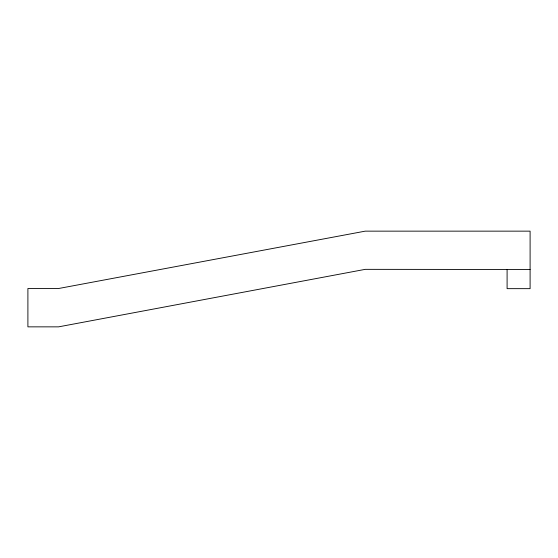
<?xml version="1.0" encoding="UTF-8"?>
<svg xmlns="http://www.w3.org/2000/svg" width="558" height="558" viewBox="0 0 558 558"><rect width="100%" height="100%" fill="white"/><g stroke="black" fill="none" stroke-linecap="round" stroke-linejoin="round"><path stroke-width="0.84" d="M530.1 269.486L365.253 269.347L58.569 326.855L27.9 326.855L27.9 288.514L58.569 288.514L365.253 231.145L530.1 231.145L530.1 288.653L507.096 288.653L507.096 269.486"/></g></svg>
